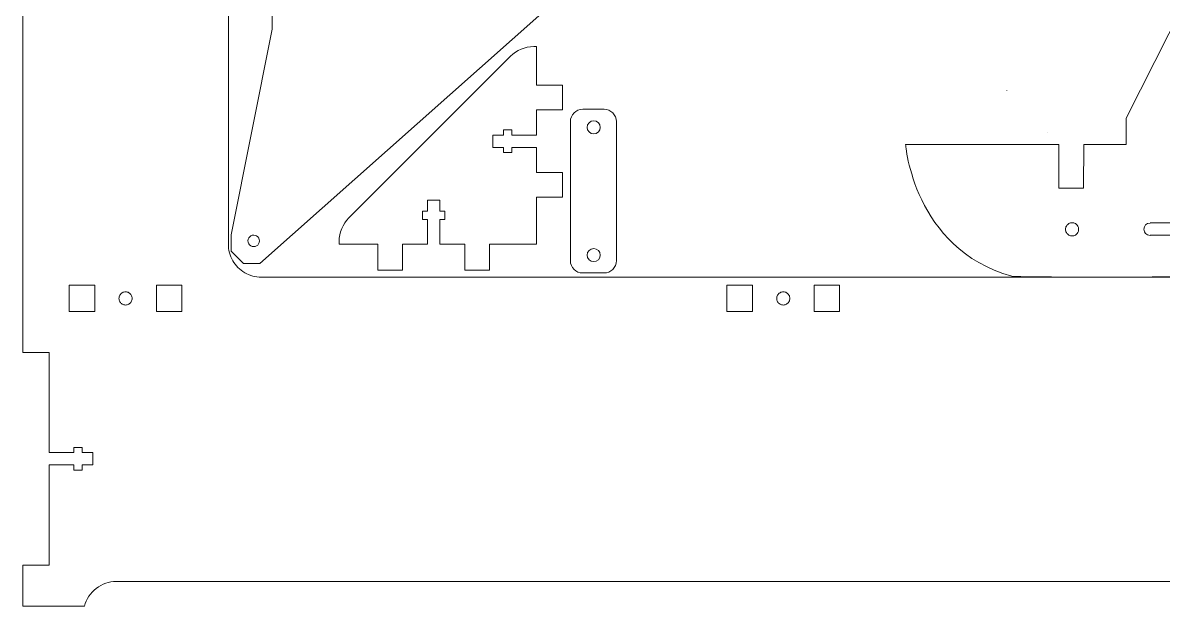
# Model space of a CAD drawing. Header units: inches. Extents: x -222 to 489, y -198 to 427.
# Drawn here: x -66.7 to 210.5, y 36.7 to 178.5 of the extents above; entities that cross this region are included whole.
import ezdxf

# ---------------------------------------------------------------- set-up
doc = ezdxf.new("R2010")
doc.units = ezdxf.units.IN
doc.header["$MEASUREMENT"] = 0
doc.layers.add('Layer 3', color=7, linetype='Continuous')
doc.layers.add('z-axis', color=7, linetype='Continuous')

# ---------------------------------------------------------------- blocks, each defined once
blk = doc.blocks.new('block 30')
at = {"lineweight": 0}
blk.add_open_spline([(-41.76, 113.12), (-42.04, 113.12), (-42.32, 113.05), (-42.56, 112.91)], degree=3, dxfattribs=at)
blk = doc.blocks.new('block 31')
at = {"lineweight": 0}
blk.add_open_spline([(-42.56, 112.91), (-42.8, 112.77), (-43, 112.56), (-43.14, 112.32)], degree=3, dxfattribs=at)
blk = doc.blocks.new('block 32')
at = {"lineweight": 0}
blk.add_open_spline([(-43.14, 112.32), (-43.28, 112.08), (-43.36, 111.8), (-43.36, 111.52)], degree=3, dxfattribs=at)
blk = doc.blocks.new('block 33')
at = {"lineweight": 0}
blk.add_open_spline([(-43.36, 111.52), (-43.36, 111.24), (-43.28, 110.96), (-43.14, 110.72)], degree=3, dxfattribs=at)
blk = doc.blocks.new('block 34')
at = {"lineweight": 0}
blk.add_open_spline([(-43.14, 110.72), (-43, 110.48), (-42.8, 110.28), (-42.56, 110.14)], degree=3, dxfattribs=at)
blk = doc.blocks.new('block 35')
at = {"lineweight": 0}
blk.add_open_spline([(-42.56, 110.14), (-42.32, 110), (-42.04, 109.92), (-41.76, 109.92)], degree=3, dxfattribs=at)
blk = doc.blocks.new('block 36')
at = {"lineweight": 0}
blk.add_open_spline([(-41.76, 109.92), (-41.48, 109.92), (-41.2, 110), (-40.96, 110.14)], degree=3, dxfattribs=at)
blk = doc.blocks.new('block 37')
at = {"lineweight": 0}
blk.add_open_spline([(-40.96, 110.14), (-40.72, 110.28), (-40.51, 110.48), (-40.37, 110.72)], degree=3, dxfattribs=at)
blk = doc.blocks.new('block 38')
at = {"lineweight": 0}
blk.add_open_spline([(-40.37, 110.72), (-40.23, 110.96), (-40.16, 111.24), (-40.16, 111.52)], degree=3, dxfattribs=at)
blk = doc.blocks.new('block 39')
at = {"lineweight": 0}
blk.add_open_spline([(-40.16, 111.52), (-40.16, 111.8), (-40.23, 112.08), (-40.37, 112.32)], degree=3, dxfattribs=at)
blk = doc.blocks.new('block 40')
at = {"lineweight": 0}
blk.add_open_spline([(-40.37, 112.32), (-40.51, 112.56), (-40.72, 112.77), (-40.96, 112.91)], degree=3, dxfattribs=at)
blk = doc.blocks.new('block 41')
at = {"lineweight": 0}
blk.add_open_spline([(-40.96, 112.91), (-41.2, 113.05), (-41.48, 113.12), (-41.76, 113.12)], degree=3, dxfattribs=at)
blk = doc.blocks.new('block 29')
for name in ['block 32', 'block 33', 'block 31', 'block 30', 'block 41', 'block 40', 'block 39', 'block 38', 'block 34', 'block 35', 'block 36', 'block 37']:
    blk.add_blockref(name, (0, 0))
blk = doc.blocks.new('block 43')
at = {"lineweight": 0}
blk.add_open_spline([(118.17, 113.12), (117.89, 113.12), (117.61, 113.05), (117.37, 112.91)], degree=3, dxfattribs=at)
blk = doc.blocks.new('block 44')
at = {"lineweight": 0}
blk.add_open_spline([(117.37, 112.91), (117.13, 112.77), (116.92, 112.56), (116.78, 112.32)], degree=3, dxfattribs=at)
blk = doc.blocks.new('block 45')
at = {"lineweight": 0}
blk.add_open_spline([(116.78, 112.32), (116.64, 112.08), (116.57, 111.8), (116.57, 111.52)], degree=3, dxfattribs=at)
blk = doc.blocks.new('block 46')
at = {"lineweight": 0}
blk.add_open_spline([(116.57, 111.52), (116.57, 111.24), (116.64, 110.96), (116.78, 110.72)], degree=3, dxfattribs=at)
blk = doc.blocks.new('block 47')
at = {"lineweight": 0}
blk.add_open_spline([(116.78, 110.72), (116.92, 110.48), (117.13, 110.28), (117.37, 110.14)], degree=3, dxfattribs=at)
blk = doc.blocks.new('block 48')
at = {"lineweight": 0}
blk.add_open_spline([(117.37, 110.14), (117.61, 110), (117.89, 109.92), (118.17, 109.92)], degree=3, dxfattribs=at)
blk = doc.blocks.new('block 49')
at = {"lineweight": 0}
blk.add_open_spline([(118.17, 109.92), (118.45, 109.92), (118.73, 110), (118.97, 110.14)], degree=3, dxfattribs=at)
blk = doc.blocks.new('block 50')
at = {"lineweight": 0}
blk.add_open_spline([(118.97, 110.14), (119.21, 110.28), (119.41, 110.48), (119.55, 110.72)], degree=3, dxfattribs=at)
blk = doc.blocks.new('block 51')
at = {"lineweight": 0}
blk.add_open_spline([(119.55, 110.72), (119.69, 110.96), (119.77, 111.24), (119.77, 111.52)], degree=3, dxfattribs=at)
blk = doc.blocks.new('block 52')
at = {"lineweight": 0}
blk.add_open_spline([(119.77, 111.52), (119.77, 111.8), (119.69, 112.08), (119.55, 112.32)], degree=3, dxfattribs=at)
blk = doc.blocks.new('block 53')
at = {"lineweight": 0}
blk.add_open_spline([(119.55, 112.32), (119.41, 112.56), (119.21, 112.77), (118.97, 112.91)], degree=3, dxfattribs=at)
blk = doc.blocks.new('block 54')
at = {"lineweight": 0}
blk.add_open_spline([(118.97, 112.91), (118.73, 113.05), (118.45, 113.12), (118.17, 113.12)], degree=3, dxfattribs=at)
blk = doc.blocks.new('block 42')
for name in ['block 45', 'block 46', 'block 44', 'block 43', 'block 54', 'block 53', 'block 52', 'block 51', 'block 47', 'block 48', 'block 49', 'block 50']:
    blk.add_blockref(name, (0, 0))
blk = doc.blocks.new('block 93')
at = {"lineweight": 0}
blk.add_lwpolyline([(-16.77, 338.59), (-16.77, 124.69)], dxfattribs=at)
blk = doc.blocks.new('block 94')
at = {"lineweight": 0}
blk.add_open_spline([(-16.77, 124.69), (-16.77, 123.29), (-16.4, 121.9), (-15.7, 120.69)], degree=3, dxfattribs=at)
blk = doc.blocks.new('block 95')
at = {"lineweight": 0}
blk.add_open_spline([(-15.7, 120.69), (-15, 119.48), (-13.98, 118.46), (-12.77, 117.77)], degree=3, dxfattribs=at)
blk = doc.blocks.new('block 96')
at = {"lineweight": 0}
blk.add_open_spline([(-12.77, 117.77), (-11.56, 117.07), (-10.17, 116.69), (-8.77, 116.69)], degree=3, dxfattribs=at)
blk = doc.blocks.new('block 97')
at = {"lineweight": 0}
blk.add_lwpolyline([(-8.77, 116.69), (248.11, 116.69)], dxfattribs=at)
blk = doc.blocks.new('block 125')
at = {"lineweight": 0}
blk.add_lwpolyline([(-49.26, 114.72), (-55.45, 114.72)], dxfattribs=at)
blk = doc.blocks.new('block 126')
at = {"lineweight": 0}
blk.add_lwpolyline([(-55.45, 114.72), (-55.45, 108.32)], dxfattribs=at)
blk = doc.blocks.new('block 127')
at = {"lineweight": 0}
blk.add_lwpolyline([(-55.45, 108.32), (-49.26, 108.32)], dxfattribs=at)
blk = doc.blocks.new('block 128')
at = {"lineweight": 0}
blk.add_lwpolyline([(-49.26, 108.32), (-49.26, 114.72)], dxfattribs=at)
blk = doc.blocks.new('block 129')
at = {"lineweight": 0}
blk.add_lwpolyline([(-28.07, 108.32), (-28.07, 114.72)], dxfattribs=at)
blk = doc.blocks.new('block 130')
at = {"lineweight": 0}
blk.add_lwpolyline([(-28.07, 114.72), (-34.26, 114.72)], dxfattribs=at)
blk = doc.blocks.new('block 131')
at = {"lineweight": 0}
blk.add_lwpolyline([(-34.26, 114.72), (-34.26, 108.32)], dxfattribs=at)
blk = doc.blocks.new('block 132')
at = {"lineweight": 0}
blk.add_lwpolyline([(-34.26, 108.32), (-28.07, 108.32)], dxfattribs=at)
blk = doc.blocks.new('block 141')
at = {"lineweight": 0}
blk.add_lwpolyline([(110.67, 114.72), (104.47, 114.72)], dxfattribs=at)
blk = doc.blocks.new('block 142')
at = {"lineweight": 0}
blk.add_lwpolyline([(104.47, 114.72), (104.47, 108.32)], dxfattribs=at)
blk = doc.blocks.new('block 143')
at = {"lineweight": 0}
blk.add_lwpolyline([(104.47, 108.32), (110.67, 108.32)], dxfattribs=at)
blk = doc.blocks.new('block 144')
at = {"lineweight": 0}
blk.add_lwpolyline([(110.67, 108.32), (110.67, 114.72)], dxfattribs=at)
blk = doc.blocks.new('block 145')
at = {"lineweight": 0}
blk.add_lwpolyline([(125.66, 114.72), (125.66, 108.32)], dxfattribs=at)
blk = doc.blocks.new('block 146')
at = {"lineweight": 0}
blk.add_lwpolyline([(125.66, 108.32), (131.86, 108.32)], dxfattribs=at)
blk = doc.blocks.new('block 147')
at = {"lineweight": 0}
blk.add_lwpolyline([(131.86, 108.32), (131.86, 114.72)], dxfattribs=at)
blk = doc.blocks.new('block 148')
at = {"lineweight": 0}
blk.add_lwpolyline([(131.86, 114.72), (125.66, 114.72)], dxfattribs=at)
blk = doc.blocks.new('block 161')
at = {"lineweight": 0}
blk.add_lwpolyline([(-44.01, 42.73), (239.02, 42.73)], dxfattribs=at)
blk = doc.blocks.new('block 162')
at = {"lineweight": 0}
blk.add_open_spline([(-44.01, 42.73), (-45.77, 42.73), (-47.52, 42.13), (-48.91, 41.05)], degree=3, dxfattribs=at)
blk = doc.blocks.new('block 163')
at = {"lineweight": 0}
blk.add_open_spline([(-48.91, 41.05), (-50.3, 39.98), (-51.32, 38.43), (-51.75, 36.73)], degree=3, dxfattribs=at)
blk = doc.blocks.new('block 164')
at = {"lineweight": 0}
blk.add_lwpolyline([(-66.75, 36.73), (-51.75, 36.73)], dxfattribs=at)
blk = doc.blocks.new('block 165')
at = {"lineweight": 0}
blk.add_lwpolyline([(-66.75, 46.73), (-66.75, 36.73)], dxfattribs=at)
blk = doc.blocks.new('block 166')
at = {"lineweight": 0}
blk.add_lwpolyline([(-66.75, 46.73), (-60.35, 46.73)], dxfattribs=at)
blk = doc.blocks.new('block 167')
at = {"lineweight": 0}
blk.add_lwpolyline([(-60.35, 46.73), (-60.35, 71.04)], dxfattribs=at)
blk = doc.blocks.new('block 168')
at = {"lineweight": 0}
blk.add_lwpolyline([(-54.35, 71.04), (-60.35, 71.04)], dxfattribs=at)
blk = doc.blocks.new('block 169')
at = {"lineweight": 0}
blk.add_lwpolyline([(-54.35, 69.79), (-54.35, 71.04)], dxfattribs=at)
blk = doc.blocks.new('block 170')
at = {"lineweight": 0}
blk.add_lwpolyline([(-52.35, 69.79), (-54.35, 69.79)], dxfattribs=at)
blk = doc.blocks.new('block 171')
at = {"lineweight": 0}
blk.add_lwpolyline([(-52.35, 71.04), (-52.35, 69.79)], dxfattribs=at)
blk = doc.blocks.new('block 172')
at = {"lineweight": 0}
blk.add_lwpolyline([(-49.71, 71.04), (-52.35, 71.04)], dxfattribs=at)
blk = doc.blocks.new('block 173')
at = {"lineweight": 0}
blk.add_lwpolyline([(-49.71, 74.04), (-49.71, 71.04)], dxfattribs=at)
blk = doc.blocks.new('block 174')
at = {"lineweight": 0}
blk.add_lwpolyline([(-49.71, 74.04), (-52.35, 74.04)], dxfattribs=at)
blk = doc.blocks.new('block 175')
at = {"lineweight": 0}
blk.add_lwpolyline([(-52.35, 74.04), (-52.35, 75.29)], dxfattribs=at)
blk = doc.blocks.new('block 176')
at = {"lineweight": 0}
blk.add_lwpolyline([(-52.35, 75.29), (-54.35, 75.29)], dxfattribs=at)
blk = doc.blocks.new('block 177')
at = {"lineweight": 0}
blk.add_lwpolyline([(-54.35, 75.29), (-54.35, 74.04)], dxfattribs=at)
blk = doc.blocks.new('block 178')
at = {"lineweight": 0}
blk.add_lwpolyline([(-54.35, 74.04), (-60.35, 74.04)], dxfattribs=at)
blk = doc.blocks.new('block 179')
at = {"lineweight": 0}
blk.add_lwpolyline([(-60.35, 74.04), (-60.35, 98.35)], dxfattribs=at)
blk = doc.blocks.new('block 180')
at = {"lineweight": 0}
blk.add_lwpolyline([(-66.75, 98.35), (-60.35, 98.35)], dxfattribs=at)
blk = doc.blocks.new('block 181')
at = {"lineweight": 0}
blk.add_lwpolyline([(-66.75, 364.93), (-66.75, 98.35)], dxfattribs=at)
blk = doc.blocks.new('block 319')
at = {"lineweight": 0}
blk.add_open_spline([(40.76, 124.73), (40.76, 124.73), (34.66, 124.73), (34.66, 124.73), (34.66, 124.73), (34.66, 130.73), (34.66, 130.73), (34.66, 130.73), (35.91, 130.73), (35.91, 130.73), (35.91, 130.73), (35.91, 132.73), (35.91, 132.73), (35.91, 132.73), (34.66, 132.73), (34.66, 132.73), (34.66, 132.73), (34.66, 135.37), (34.66, 135.37), (34.66, 135.37), (31.66, 135.37), (31.66, 135.37), (31.66, 135.37), (31.66, 132.73), (31.66, 132.73), (31.66, 132.73), (30.41, 132.73), (30.41, 132.73), (30.41, 132.73), (30.41, 130.73), (30.41, 130.73), (30.41, 130.73), (31.66, 130.73), (31.66, 130.73), (31.66, 130.73), (31.66, 124.73), (31.66, 124.73), (31.66, 124.73), (25.57, 124.73), (25.57, 124.73), (25.57, 124.73), (25.57, 118.38), (25.57, 118.38), (25.57, 118.38), (19.57, 118.38), (19.57, 118.38), (19.57, 118.38), (19.57, 124.73), (19.57, 124.73), (19.57, 124.73), (10.17, 124.73), (10.17, 124.73), (10.17, 124.73), (10.17, 125.41), (10.17, 125.41), (10.17, 127.51), (11.03, 129.59), (12.52, 131.07), (12.52, 131.07), (51.81, 170.36), (51.81, 170.36), (53.29, 171.85), (55.37, 172.71), (57.47, 172.71), (57.47, 172.71), (58.15, 172.71), (58.15, 172.71), (58.15, 172.71), (58.15, 163.31), (58.15, 163.31), (58.15, 163.31), (64.5, 163.31), (64.5, 163.31), (64.5, 163.31), (64.5, 157.31), (64.5, 157.31), (64.5, 157.31), (58.15, 157.31), (58.15, 157.31), (58.15, 157.31), (58.15, 151.22), (58.15, 151.22), (58.15, 151.22), (52.15, 151.22), (52.15, 151.22), (52.15, 151.22), (52.15, 152.47), (52.15, 152.47), (52.15, 152.47), (50.16, 152.47), (50.16, 152.47), (50.16, 152.47), (50.16, 151.22), (50.16, 151.22), (50.16, 151.22), (47.51, 151.22), (47.51, 151.22), (47.51, 151.22), (47.51, 148.22), (47.51, 148.22), (47.51, 148.22), (50.16, 148.22), (50.16, 148.22), (50.16, 148.22), (50.16, 146.97), (50.16, 146.97), (50.16, 146.97), (52.15, 146.97), (52.15, 146.97), (52.15, 146.97), (52.15, 148.22), (52.15, 148.22), (52.15, 148.22), (58.15, 148.22), (58.15, 148.22), (58.15, 148.22), (58.15, 142.12), (58.15, 142.12), (58.15, 142.12), (64.5, 142.12), (64.5, 142.12), (64.5, 142.12), (64.5, 136.12), (64.5, 136.12), (64.5, 136.12), (58.15, 136.12), (58.15, 136.12), (58.15, 136.12), (58.15, 124.73), (58.15, 124.73), (58.15, 124.73), (46.76, 124.73), (46.76, 124.73), (46.76, 124.73), (46.76, 118.38), (46.76, 118.38), (46.76, 118.38), (40.76, 118.38), (40.76, 118.38), (40.76, 118.38), (40.76, 124.73), (40.76, 124.73)], degree=3, knots=[0, 0, 0, 0, 1, 1, 1, 2, 2, 2, 3, 3, 3, 4, 4, 4, 5, 5, 5, 6, 6, 6, 7, 7, 7, 8, 8, 8, 9, 9, 9, 10, 10, 10, 11, 11, 11, 12, 12, 12, 13, 13, 13, 14, 14, 14, 15, 15, 15, 16, 16, 16, 17, 17, 17, 18, 18, 18, 19, 19, 19, 20, 20, 20, 21, 21, 21, 22, 22, 22, 23, 23, 23, 24, 24, 24, 25, 25, 25, 26, 26, 26, 27, 27, 27, 28, 28, 28, 29, 29, 29, 30, 30, 30, 31, 31, 31, 32, 32, 32, 33, 33, 33, 34, 34, 34, 35, 35, 35, 36, 36, 36, 37, 37, 37, 38, 38, 38, 39, 39, 39, 40, 40, 40, 41, 41, 41, 42, 42, 42, 43, 43, 43, 44, 44, 44, 45, 45, 45, 46, 46, 46, 47, 47, 47, 47], dxfattribs=at)
blk = doc.blocks.new('block 318')
blk.add_blockref('block 319', (0, 0))
blk = doc.blocks.new('block 322')
at = {"lineweight": 0}
for points in [[(172.5, 162.01), (172.5, 161.94)], [(172.5, 162.01), (172.5, 162.01)], [(172.5, 162.01), (172.5, 161.94)], [(172.5, 161.94), (172.5, 161.94)], [(182.5, 151.94), (182.5, 151.94)]]:
    blk.add_lwpolyline(points, dxfattribs=at)
blk = doc.blocks.new('block 2')
for name in ['block 181', 'block 93', 'block 318', 'block 322', 'block 94', 'block 95', 'block 96', 'block 97', 'block 125', 'block 126', 'block 128', 'block 130', 'block 131', 'block 129', 'block 141', 'block 142', 'block 144', 'block 145', 'block 148', 'block 147', 'block 29', 'block 42', 'block 127', 'block 132', 'block 143', 'block 146', 'block 180', 'block 179', 'block 176', 'block 177', 'block 175', 'block 178', 'block 174', 'block 173', 'block 167', 'block 168', 'block 169', 'block 170', 'block 171', 'block 172', 'block 165', 'block 166', 'block 162', 'block 161', 'block 163', 'block 164']:
    blk.add_blockref(name, (0, 0))
blk = doc.blocks.new('block 784')
at = {"layer": 'z-axis', "lineweight": 0}
for points in [[(207.37, 129.86), (238.24, 129.86)], [(238.24, 126.86), (207.37, 126.86)]]:
    blk.add_lwpolyline(points, dxfattribs=at)
for points, knots in [([(201.54, 155.35), (201.54, 155.35), (201.54, 148.95), (201.54, 148.95), (201.54, 148.95), (191.22, 148.95), (191.22, 148.95), (191.22, 148.95), (191.2, 138.3), (191.2, 138.3), (191.2, 138.3), (185.2, 138.3), (185.2, 138.3), (185.2, 138.3), (185.2, 148.95), (185.2, 148.95), (185.2, 148.95), (147.9, 148.95), (147.9, 148.95), (147.9, 148.95), (149.78, 123.64), (173.71, 116.91), (175.25, 116.47), (247.73, 116.9), (247.73, 116.9), (247.73, 116.9), (260.79, 140.09), (260.79, 140.09), (262.32, 142.14), (263.17, 144.69), (263.16, 147.25), (263.16, 147.25), (263.16, 148.96), (263.16, 148.96), (263.16, 148.96), (263.16, 148.95), (263.16, 148.95), (263.16, 148.95), (253.17, 148.95), (253.17, 148.95), (253.17, 148.95), (253.17, 148.96), (253.17, 148.96), (253.17, 148.96), (253.17, 155.31), (253.17, 155.31), (253.17, 155.31), (263.16, 155.31), (263.16, 155.31), (263.16, 155.31), (263.16, 184.3), (263.16, 184.3), (263.16, 186.39), (262.6, 188.48), (261.55, 190.29), (260.5, 192.11), (258.97, 193.64), (257.16, 194.68), (255.34, 195.73), (253.25, 196.29), (251.16, 196.29), (251.16, 196.29), (229.56, 196.28), (229.56, 196.28), (227.35, 196.29), (225.15, 195.66), (223.27, 194.5), (221.39, 193.34), (219.84, 191.66), (218.85, 189.68), (218.85, 189.68), (201.54, 155.3), (201.54, 155.3)], [0, 0, 0, 0, 1, 1, 1, 2, 2, 2, 3, 3, 3, 4, 4, 4, 5, 5, 5, 6, 6, 6, 7, 7, 7, 8, 8, 8, 9, 9, 9, 10, 10, 10, 11, 11, 11, 12, 12, 12, 13, 13, 13, 14, 14, 14, 15, 15, 15, 16, 16, 16, 17, 17, 17, 18, 18, 18, 19, 19, 19, 20, 20, 20, 21, 21, 21, 22, 22, 22, 23, 23, 23, 24, 24, 24, 24]), ([(230.05, 190.52), (231.08, 191.12), (232.27, 191.44), (233.47, 191.44), (234.67, 191.44), (235.86, 191.12), (236.89, 190.52), (237.93, 189.93), (238.81, 189.05), (239.4, 188.02), (240, 186.98), (240.32, 185.79), (240.32, 184.59), (240.32, 183.4), (240, 182.2), (239.4, 181.17), (238.81, 180.13), (237.93, 179.25), (236.89, 178.66), (235.86, 178.06), (234.67, 177.74), (233.47, 177.74), (232.27, 177.74), (231.08, 178.06), (230.05, 178.66), (229.01, 179.25), (228.14, 180.13), (227.54, 181.16), (226.94, 182.2), (226.62, 183.39), (226.62, 184.59), (226.62, 185.79), (226.94, 186.98), (227.54, 188.02), (228.13, 189.05), (229.01, 189.93), (230.05, 190.52)], [0, 0, 0, 0, 1, 1, 1, 2, 2, 2, 3, 3, 3, 4, 4, 4, 5, 5, 5, 6, 6, 6, 7, 7, 7, 8, 8, 8, 9, 9, 9, 10, 10, 10, 11, 11, 11, 12, 12, 12, 12]), ([(207.34, 126.82), (206.51, 126.82), (205.84, 127.49), (205.84, 128.32), (205.84, 129.15), (206.51, 129.82), (207.34, 129.82)], [0, 0, 0, 0, 1, 1, 1, 2, 2, 2, 2]), ([(238.24, 129.82), (239.07, 129.82), (239.74, 129.15), (239.74, 128.32), (239.74, 127.49), (239.07, 126.82), (238.24, 126.82)], [0, 0, 0, 0, 1, 1, 1, 2, 2, 2, 2])]:
    blk.add_open_spline(points, degree=3, knots=knots, dxfattribs=at)
for points in [[(250.46, 188.59), (249.76, 188.59), (249.07, 188.41), (248.46, 188.06)], [(252.46, 188.06), (251.86, 188.41), (251.16, 188.59), (250.46, 188.59)], [(247, 186.59), (246.65, 185.99), (246.46, 185.29), (246.46, 184.59)], [(248.46, 188.06), (247.86, 187.71), (247.35, 187.2), (247, 186.59)], [(253.92, 186.59), (253.58, 187.2), (253.07, 187.71), (252.46, 188.06)], [(254.46, 184.59), (254.46, 185.29), (254.27, 185.99), (253.92, 186.59)], [(246.46, 184.59), (246.46, 183.9), (246.65, 183.2), (247, 182.59)], [(253.92, 182.59), (254.27, 183.2), (254.46, 183.9), (254.46, 184.59)], [(247, 182.59), (247.35, 181.99), (247.86, 181.48), (248.46, 181.13)], [(248.46, 181.13), (249.07, 180.78), (249.76, 180.6), (250.46, 180.6)], [(250.46, 180.6), (251.16, 180.6), (251.86, 180.78), (252.46, 181.13)], [(252.46, 181.13), (253.07, 181.48), (253.58, 181.99), (253.92, 182.59)], [(225.97, 152.93), (225.83, 152.69), (225.76, 152.41), (225.76, 152.13)], [(226.55, 153.51), (226.31, 153.37), (226.11, 153.17), (225.97, 152.93)], [(227.35, 153.73), (227.08, 153.73), (226.8, 153.65), (226.55, 153.51)], [(228.15, 153.51), (227.91, 153.65), (227.63, 153.73), (227.35, 153.73)], [(228.74, 152.93), (228.6, 153.17), (228.4, 153.37), (228.15, 153.51)], [(228.95, 152.13), (228.95, 152.41), (228.88, 152.69), (228.74, 152.93)], [(225.76, 152.13), (225.76, 151.85), (225.83, 151.57), (225.97, 151.33)], [(225.97, 151.33), (226.11, 151.09), (226.31, 150.88), (226.56, 150.74)], [(226.56, 150.74), (226.8, 150.6), (227.08, 150.53), (227.35, 150.53)], [(227.35, 150.53), (227.63, 150.53), (227.91, 150.6), (228.15, 150.74)], [(228.15, 150.74), (228.4, 150.88), (228.6, 151.09), (228.74, 151.33)], [(228.74, 151.33), (228.88, 151.57), (228.95, 151.85), (228.95, 152.13)], [(186.99, 129.11), (186.85, 128.86), (186.78, 128.59), (186.78, 128.31)], [(186.78, 128.31), (186.78, 128.03), (186.85, 127.75), (186.99, 127.51)], [(187.58, 129.69), (187.34, 129.55), (187.13, 129.35), (186.99, 129.11)], [(188.38, 129.91), (188.1, 129.91), (187.82, 129.83), (187.58, 129.69)], [(189.18, 129.69), (188.94, 129.83), (188.66, 129.91), (188.38, 129.91)], [(189.76, 129.11), (189.62, 129.35), (189.42, 129.55), (189.18, 129.69)], [(189.98, 128.31), (189.98, 128.59), (189.9, 128.87), (189.76, 129.11)], [(189.76, 127.51), (189.9, 127.75), (189.98, 128.03), (189.98, 128.31)], [(186.99, 127.51), (187.13, 127.27), (187.34, 127.06), (187.58, 126.92)], [(187.58, 126.92), (187.82, 126.78), (188.1, 126.71), (188.38, 126.71)], [(188.38, 126.71), (188.66, 126.71), (188.94, 126.78), (189.18, 126.92)], [(189.18, 126.92), (189.42, 127.06), (189.62, 127.27), (189.76, 127.51)]]:
    blk.add_open_spline(points, degree=3, dxfattribs=at)
blk = doc.blocks.new('block 885')
at = {"layer": 'Layer 3', "lineweight": 0}
blk.add_open_spline([(73.66, 122.05), (73.66, 121.17), (72.95, 120.46), (72.07, 120.46), (71.18, 120.46), (70.47, 121.17), (70.47, 122.05), (70.47, 122.93), (71.18, 123.64), (72.07, 123.64), (72.95, 123.64), (73.66, 122.93), (73.66, 122.05)], degree=3, knots=[0, 0, 0, 0, 1, 1, 1, 2, 2, 2, 3, 3, 3, 4, 4, 4, 4], dxfattribs=at)
blk = doc.blocks.new('block 886')
at = {"layer": 'Layer 3', "lineweight": 0}
blk.add_open_spline([(73.66, 153.09), (73.66, 152.21), (72.95, 151.5), (72.07, 151.5), (71.18, 151.5), (70.47, 152.21), (70.47, 153.09), (70.47, 153.97), (71.18, 154.69), (72.07, 154.69), (72.95, 154.69), (73.66, 153.97), (73.66, 153.09)], degree=3, knots=[0, 0, 0, 0, 1, 1, 1, 2, 2, 2, 3, 3, 3, 4, 4, 4, 4], dxfattribs=at)

msp = doc.modelspace()

# ---------------------------------------------------------------- linework, layer by layer
at = {"lineweight": 0}
for points in [[(-6.09, 282.64), (-6.13, 176.87)], [(-9.09, 119.99), (75.32, 194.99)], [(-16.09, 126.99), (-6.09, 176.99)], [(-16.09, 126.99), (-16.09, 122.99)], [(-9.92, 124.28), (-10.26, 124.15), (-10.62, 124.1), (-10.98, 124.16), (-11.32, 124.3), (-11.61, 124.52), (-11.82, 124.82), (-11.96, 125.16), (-12, 125.52), (-11.95, 125.88), (-11.81, 126.22), (-11.58, 126.5), (-11.29, 126.72), (-10.95, 126.86), (-10.59, 126.9), (-10.23, 126.85), (-9.89, 126.71), (-9.6, 126.48), (-9.38, 126.19), (-9.25, 125.85), (-9.2, 125.49), (-9.26, 125.13), (-9.4, 124.79), (-9.63, 124.5), (-9.92, 124.28)], [(-16.09, 122.99), (-13.09, 119.99)], [(-11.02, 119.99), (-13.09, 119.99)], [(-9.09, 119.99), (-11.02, 119.99)]]:
    msp.add_lwpolyline(points, dxfattribs=at)
at = {"layer": 'Layer 3', "lineweight": 0}
msp.add_open_spline([(66.4, 120.7), (66.4, 119.04), (67.75, 117.7), (69.4, 117.7), (69.4, 117.7), (74.59, 117.7), (74.59, 117.7), (76.25, 117.7), (77.59, 119.04), (77.59, 120.7), (77.59, 120.7), (77.59, 154.49), (77.59, 154.49), (77.59, 156.15), (76.25, 157.49), (74.59, 157.49), (74.59, 157.49), (69.4, 157.49), (69.4, 157.49), (67.75, 157.49), (66.4, 156.15), (66.4, 154.49), (66.4, 154.49), (66.4, 120.7), (66.4, 120.7)], degree=3, knots=[0, 0, 0, 0, 1, 1, 1, 2, 2, 2, 3, 3, 3, 4, 4, 4, 5, 5, 5, 6, 6, 6, 7, 7, 7, 8, 8, 8, 8], dxfattribs=at)

# ---------------------------------------------------------------- block references
msp.add_blockref('block 2', (0, 0))
at = {"layer": 'Layer 3'}
for name in ['block 886', 'block 885']:
    msp.add_blockref(name, (0, 0), dxfattribs=at)
at = {"layer": 'z-axis'}
msp.add_blockref('block 784', (0, 0), dxfattribs=at)

doc.saveas('drawing.dxf')
